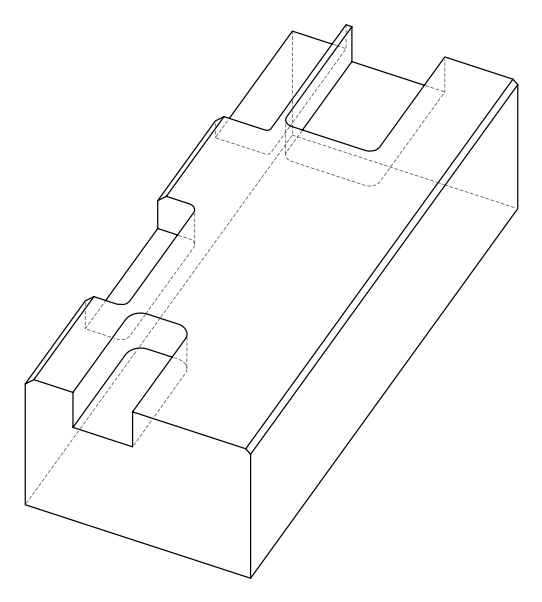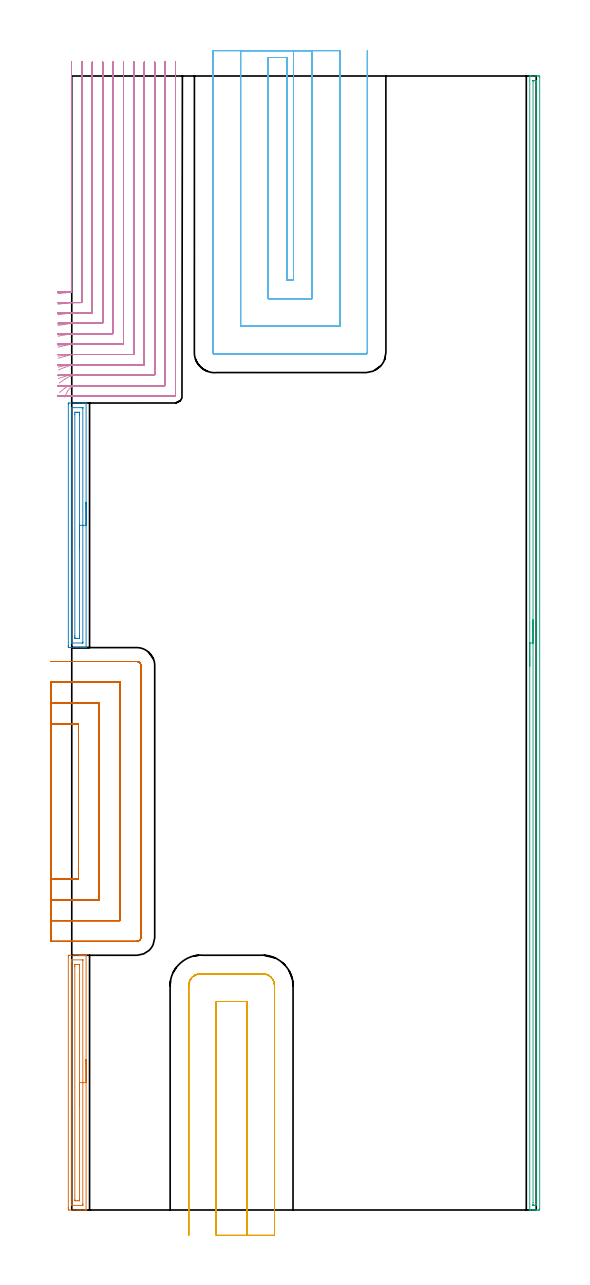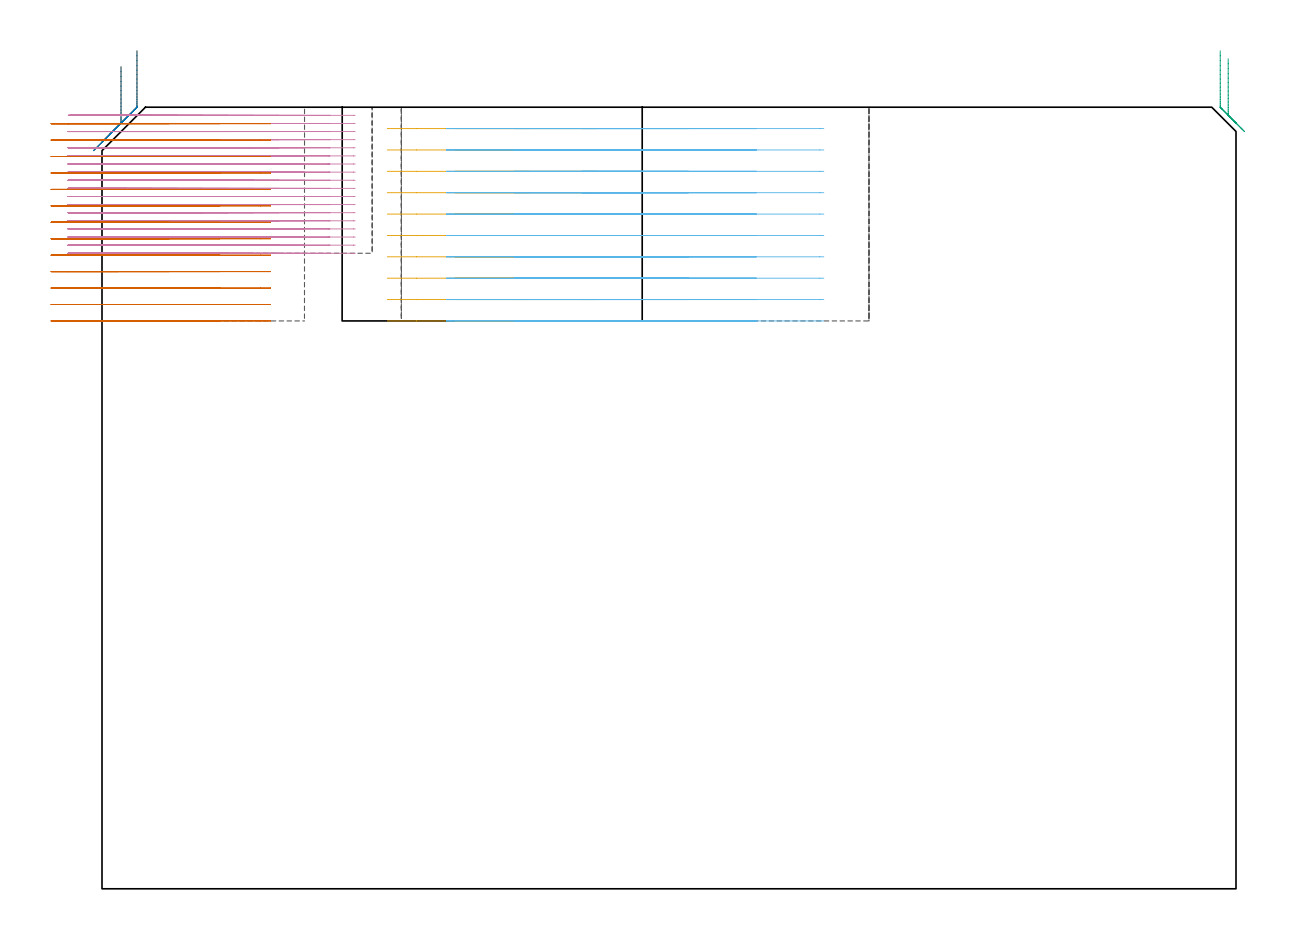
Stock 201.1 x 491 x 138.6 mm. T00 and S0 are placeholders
(PLAN: 7 operations, 3 tool changes, 145 min)
(1 AREA_MILL | FG_CHAMFER_SURFACE | UGT0205_001 | 2.86 min | 3407 mm3)
(2 AREA_MILL_1 | FG_CHAMFER_SURFACE_1 | UGT0205_001 | 2.75 min | 3420 mm3)
(3 AREA_MILL_2 | FG_CHAMFER_SURFACE_2 | UGT0205_001 | 8.02 min | 4539 mm3)
(4 MILL_CORNER_NOTCH_RECTANGULAR | CORNER_NOTCH_RECTANGULAR | NXT0201_008 | Follow Part, ap 1.5, ae 75% | 65.33 min | 175494 mm3)
(5 MILL_SLOT | SLOT_PARTIAL_RECTANGULAR | NXT0201_012 | Follow Part, ap 4, ae 75% | 10.78 min | 219589 mm3)
(6 MILL_SLOT_1 | SLOT_PARTIAL_RECTANGULAR_1 | NXT0201_012 | Follow Part, ap 4, ae 75% | 24.79 min | 402237 mm3)
(7 MILL_SLOT_2 | SLOT_PARTIAL_RECTANGULAR_2 | NXT0201_011 | Follow Part, ap 3, ae 75% | 30.48 min | 180047 mm3)
(TOOL UGT0205_001 | Chamfer Mill 20 x 3 x 45 deg. | D20 FL50 Z2)
(TOOL NXT0201_008 | ENDMILL 6mm [2P460-0600-NA 1630] | D6 FL26 Z6)
(TOOL NXT0201_012 | ENDMILL 16mm [2P460-1600-NA 1630] | D16 FL38 Z6)
(TOOL NXT0201_011 | ENDMILL 12mm [2P460-1200-NA 1630] | D12 FL38 Z6)
(OP 1 AREA_MILL)
G17 G21 G94 G90
T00 M6
G54
G17 G0 G90 X6.2 Y65.15 S1061 M3
G43 Z148.6 H0
G94 G1 Y65.112 Z147.728 F250.
Y64.998 Z146.864
Y64.809 Z146.012
Y64.547 Z145.18
Y64.213 Z144.374
Y63.81 Z143.6
Y63.342 Z142.864
Y62.81 Z142.172
Y62.221 Z141.529
Y61.578 Z140.94
Y60.886 Z140.408
Y60.15 Z139.94
Y59.376 Z139.537
Y58.57 Z139.203
Y57.738 Z138.941
Y56.887 Z138.752
Y56.022 Z138.638
Y55.15 Z138.6
Y0.178
X6.197 Y0.01 Z138.588
X6.061 Y0.002 Z138.453
X5.919 Y0. Z138.319
X5.67 Z138.07
X4.973 Z137.368
X3.75 Z136.147
X3.224 Z135.619
X2.613 Z135.008
X-1.148 Y0.001 Z131.25
X-1.493 Y0.01 Z130.904
X-1.498 Y0.267 Z130.901
X-1.5 Y0.625 Z130.9
Y0.985
Y109.675
X-1.498 Y110.033 Z130.901
X-1.493 Y110.29 Z130.904
X-1.148 Y110.3 Z131.25
X3.224 Z135.619
X3.75 Z136.147
X4.099 Z136.495
X4.625 Z137.021
X4.973 Z137.368
X5.67 Z138.07
X5.919 Z138.319
X6.061 Y110.298 Z138.453
X6.197 Y110.29 Z138.589
X6.2 Y110.122 Z138.6
Y55.15
X4.786 Z137.186
Y2.605
X4.785 Y2.413 Z137.185
X4.781 Y2.062 Z137.181
X4.779 Y2.021 Z137.179
X4.774 Y2.01 Z137.174
X4.744 Y2.007 Z137.144
X4.637 Y2.003 Z137.037
X4.502 Y2. Z136.902
X0.13 Z132.53
X-0.033 Y2.003 Z132.367
X-0.066 Y2.006 Z132.334
X-0.077 Y2.01 Z132.323
X-0.079 Y2.019 Z132.321
X-0.082 Y2.058 Z132.318
X-0.085 Y2.221 Z132.315
X-0.086 Y107.695 Z132.314
X-0.085 Y107.887 Z132.315
X-0.081 Y108.238 Z132.319
X-0.079 Y108.279 Z132.321
X-0.075 Y108.29 Z132.326
X-0.044 Y108.293 Z132.356
X0.063 Y108.297 Z132.463
X0.198 Y108.3 Z132.598
X4.57 Z136.97
X4.733 Y108.297 Z137.133
X4.766 Y108.294 Z137.166
X4.777 Y108.29 Z137.177
X4.779 Y108.281 Z137.179
X4.782 Y108.242 Z137.182
X4.785 Y108.079 Z137.185
X4.786 Y55.15 Z137.186
X3.372 Z135.772
X3.371 Y4.944 Z135.771
X3.37 Y4.2 Z135.77
X3.368 Y4.054 Z135.768
X3.365 Y4.01 Z135.765
X3.322 Y4.006 Z135.722
X3.224 Y4.003 Z135.624
X2.546 Y4. Z134.946
X1.672 Z134.072
X1.476 Y4.001 Z133.876
X1.41 Y4.004 Z133.81
X1.359 Y4.01 Z133.759
X1.335 Y4.016 Z133.735
X1.333 Y4.051 Z133.733
X1.33 Y4.2 Z133.73
X1.329 Y4.351 Z133.729
Y105.356
X1.33 Y106.1 Z133.73
X1.333 Y106.246 Z133.733
X1.335 Y106.29 Z133.735
X1.378 Y106.294 Z133.778
X1.476 Y106.297 Z133.876
X2.154 Y106.3 Z134.554
X3.028 Z135.428
X3.224 Y106.299 Z135.624
X3.29 Y106.296 Z135.69
X3.341 Y106.29 Z135.741
X3.365 Y106.284 Z135.765
X3.367 Y106.249 Z135.767
X3.37 Y106.1 Z135.77
X3.371 Y105.949 Z135.771
X3.372 Y55.15 Z135.772
Y54.278 Z135.81
Y53.414 Z135.923
Y52.562 Z136.112
Y51.73 Z136.375
Y50.924 Z136.708
Y50.15 Z137.111
Y49.414 Z137.58
Y48.722 Z138.111
Y48.079 Z138.701
Y47.49 Z139.344
Y46.959 Z140.036
Y46.49 Z140.772
Y46.087 Z141.545
Y45.753 Z142.351
Y45.491 Z143.183
Y45.302 Z144.035
Y45.188 Z144.9
Y45.15 Z145.772
G0 Z148.6
M5
M2
(OP 2 AREA_MILL_1)
G17 G21 G94 G90
T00 M6
G54
G17 G0 G90 X6.2 Y306.45 S1061 M3
G43 Z148.6 H0
G94 G1 Y306.412 Z147.728 F250.
Y306.298 Z146.864
Y306.109 Z146.012
Y305.847 Z145.18
Y305.513 Z144.374
Y305.11 Z143.6
Y304.642 Z142.864
Y304.11 Z142.172
Y303.521 Z141.529
Y302.878 Z140.94
Y302.186 Z140.408
Y301.45 Z139.94
Y300.676 Z139.537
Y299.87 Z139.203
Y299.038 Z138.941
Y298.187 Z138.752
Y297.322 Z138.638
Y296.45 Z138.6
Y243.685
X6.197 Y243.51 Z138.589
X6.056 Y243.502 Z138.448
X5.909 Y243.5 Z138.309
X5.695 Z138.095
X4.973 Z137.368
X3.738 Z136.135
X2.35 Z134.745
X-1.148 Y243.501 Z131.25
X-1.493 Y243.51 Z130.904
X-1.498 Y243.773 Z130.901
X-1.5 Y244.132 Z130.9
Y244.492
Y348.768
X-1.498 Y349.127 Z130.901
X-1.493 Y349.39 Z130.904
X-1.148 Y349.4 Z131.25
X3.224 Z135.619
X4.612 Z137.008
X4.973 Z137.368
X5.695 Z138.095
X5.909 Z138.309
X6.056 Y349.398 Z138.448
X6.197 Y349.39 Z138.589
X6.2 Y349.215 Z138.6
Y296.45
X4.786 Z137.186
X4.785 Y245.92 Z137.185
X4.783 Y245.569 Z137.183
X4.781 Y245.526 Z137.181
X4.78 Y245.513 Z137.18
X4.756 Y245.51 Z137.156
X4.647 Y245.504 Z137.047
X4.509 Y245.501 Z136.909
X0.138 Y245.5 Z132.538
X-0.032 Y245.503 Z132.368
X-0.067 Y245.507 Z132.333
X-0.078 Y245.51 Z132.322
X-0.081 Y245.522 Z132.319
X-0.083 Y245.562 Z132.317
X-0.085 Y245.728 Z132.315
Y346.98
X-0.083 Y347.331 Z132.317
X-0.081 Y347.374 Z132.319
X-0.08 Y347.387 Z132.32
X-0.056 Y347.39 Z132.344
X0.053 Y347.396 Z132.453
X0.191 Y347.4 Z132.591
X4.563 Z136.963
X4.732 Y347.397 Z137.132
X4.767 Y347.393 Z137.167
X4.778 Y347.39 Z137.178
X4.781 Y347.379 Z137.181
X4.783 Y347.338 Z137.183
X4.785 Y347.172 Z137.185
X4.786 Y296.45 Z137.186
X3.372 Z135.772
X3.371 Y248.453 Z135.771
X3.37 Y247.709 Z135.77
X3.368 Y247.562 Z135.768
X3.365 Y247.517 Z135.765
X3.326 Y247.51 Z135.726
X3.224 Y247.506 Z135.624
X2.554 Y247.5 Z134.954
X2.35 Z134.75
X1.68 Z134.08
X1.476 Y247.502 Z133.876
X1.408 Y247.505 Z133.808
X1.355 Y247.51 Z133.755
X1.335 Y247.522 Z133.735
X1.333 Y247.559 Z133.733
X1.33 Y247.709 Z133.73
X1.329 Y247.859 Z133.729
X1.328 Y248.603 Z133.728
X1.329 Y344.447 Z133.729
X1.33 Y345.191 Z133.73
X1.332 Y345.338 Z133.732
X1.335 Y345.383 Z133.735
X1.374 Y345.39 Z133.774
X1.476 Y345.394 Z133.876
X2.146 Y345.4 Z134.546
X2.35 Z134.75
X3.02 Z135.42
X3.224 Y345.398 Z135.624
X3.292 Y345.395 Z135.692
X3.345 Y345.39 Z135.745
X3.365 Y345.378 Z135.765
X3.367 Y345.341 Z135.767
X3.37 Y345.191 Z135.77
X3.371 Y345.041 Z135.771
X3.372 Y344.297 Z135.772
Y296.45
Y295.578 Z135.81
Y294.714 Z135.923
Y293.862 Z136.112
Y293.03 Z136.375
Y292.224 Z136.708
Y291.45 Z137.111
Y290.714 Z137.58
Y290.022 Z138.111
Y289.379 Z138.7
Y288.79 Z139.344
Y288.259 Z140.036
Y287.79 Z140.772
Y287.387 Z141.545
Y287.053 Z142.351
Y286.791 Z143.183
Y286.602 Z144.035
Y286.488 Z144.9
Y286.45 Z145.772
G0 Z148.6
M5
M2
(OP 3 AREA_MILL_2)
G17 G21 G94 G90
T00 M6
G54
G17 G0 G90 X198.3 Y235.5 S1061 M3
G43 Z148.6 H0
G94 G1 Y235.538 Z147.728 F250.
Y235.652 Z146.863
Y235.841 Z146.012
Y236.103 Z145.18
Y236.437 Z144.374
Y236.84 Z143.6
Y237.308 Z142.864
Y237.84 Z142.172
Y238.429 Z141.529
Y239.072 Z140.94
Y239.764 Z140.408
Y240.5 Z139.94
Y241.274 Z139.537
Y242.08 Z139.203
Y242.912 Z138.941
Y243.764 Z138.752
Y244.628 Z138.638
Y245.5 Z138.6
Y490.824
X198.302 Y490.99 Z138.589
X198.454 Y490.998 Z138.439
X198.612 Y491. Z138.288
X198.881 Z138.019
X199.573 Z137.322
X200.796 Z136.101
X201.327 Z135.567
X201.939 Z134.956
X202.205 Y490.997 Z134.69
X202.592 Y490.99 Z134.304
X202.596 Y490.776 Z134.301
X202.6 Y490.377 Z134.3
X202.599 Y0.623 Z134.301
X202.596 Y0.224
X202.592 Y0.01 Z134.304
X202.205 Y0. Z134.69
X201.939 Z134.956
X201.327 Z135.567
X200.796 Z136.101
X200.45 Z136.446
X199.918 Z136.978
X199.573 Z137.322
X198.612 Z138.288
X198.454 Y0.002 Z138.439
X198.302 Y0.01 Z138.588
X198.3 Y0.176 Z138.6
Y245.5
X199.714 Z137.186
Y488.59
X199.716 Y488.964 Z137.184
X199.718 Y488.986 Z137.182
X199.72 Y488.99 Z137.18
X199.734 Y488.993 Z137.166
X199.805 Y488.998 Z137.095
X199.913 Y488.999 Z136.987
X200.047 Y489. Z136.853
X200.45 Z136.45
X200.925 Z135.975
X201.114 Y488.997 Z135.786
X201.147 Y488.995 Z135.753
X201.177 Y488.991 Z135.723
X201.179 Y488.947 Z135.721
X201.184 Y488.735 Z135.716
X201.185 Y488.59 Z135.715
X201.186 Y487.84 Z135.714
Y2.41
X201.184 Y2.036 Z135.716
X201.182 Y2.014 Z135.718
X201.18 Y2.01 Z135.72
X201.166 Y2.007 Z135.734
X201.095 Y2.002 Z135.805
X200.987 Y2.001 Z135.913
X200.853 Y2. Z136.047
X200.45 Z136.45
X199.975 Z136.925
X199.786 Y2.003 Z137.114
X199.753 Y2.005 Z137.147
X199.723 Y2.009 Z137.177
X199.721 Y2.053 Z137.179
X199.716 Y2.265 Z137.184
X199.715 Y2.41 Z137.185
X199.714 Y3.16 Z137.186
Y245.5
Y246.372 Z137.224
Y247.236 Z137.338
Y248.088 Z137.527
Y248.92 Z137.789
Y249.726 Z138.123
Y250.5 Z138.526
Y251.236 Z138.994
Y251.928 Z139.525
Y252.571 Z140.115
Y253.16 Z140.758
Y253.692 Z141.45
Y254.16 Z142.186
Y254.563 Z142.96
Y254.897 Z143.766
Y255.159 Z144.598
Y255.348 Z145.449
Y255.462 Z146.314
Y255.5 Z147.186
G0 Z148.6
M5
M2
(OP 4 MILL_CORNER_NOTCH_RECTANGULAR)
G17 G21 G94 G90
T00 M6
G54
G17 G0 G90 X-5.98 Y396.755 S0 M3
G43 Z148.6 H1
Z137.161
G94 G1 X-3. Y397.101 F250.
G2 X-0.379 Y397.327 R45. F500.
G3 X-0.1 Y397.622 R0.3
G1 Y493.998
Y496.998 F250.
G0 Z148.6
X-5.975 Y392.183
Z137.161
G1 X-3. Y392.567
G2 X2.181 Y392.9 R40.5 F500.
G1 X4.104
G3 X4.4 Y393.196 R0.3
G1 Y494.
Y497. F250.
G0 Z148.6
X-5.969 Y387.593
Z137.161
G1 X-3. Y388.025
G2 X2.181 Y388.4 R36. F500.
G1 X8.604
G3 X8.9 Y388.696 R0.3
G1 Y494.
Y497. F250.
G0 Z148.6
X-5.959 Y382.978
Z137.161
G1 X-3. Y383.471
G2 X2.181 Y383.9 R31.5 F500.
G1 X13.104
G3 X13.4 Y384.196 R0.3
G1 Y494.
Y497. F250.
G0 Z148.6
X-5.944 Y378.323
Z137.161
G1 X-3. Y378.898
G2 X2.181 Y379.4 R27. F500.
G1 X17.604
G3 X17.9 Y379.696 R0.3
G1 Y494.
Y497. F250.
G0 Z148.6
X-5.919 Y373.605
Z137.161
G1 X-3. Y374.295
G2 X2.181 Y374.9 R22.5 F500.
G1 X22.103
G3 X22.4 Y375.197 R0.3
G1 Y494.
Y497. F250.
G0 Z148.6
X-5.873 Y368.775
Z137.161
G1 X-3. Y369.638
G2 X2.181 Y370.4 R18. F500.
G1 X26.603
G3 X26.9 Y370.697 R0.3
G1 Y494.
Y497. F250.
G0 Z148.6
X-5.77 Y363.715
Z137.161
G1 X-3. Y364.866
G2 X2.181 Y365.9 R13.5 F500.
G1 X31.103
G3 X31.4 Y366.197 R0.3
G1 Y494.
Y497. F250.
G0 Z148.6
X-5.453 Y358.032
Z137.161
G1 X-3. Y359.759
G2 X2.181 Y361.4 R9. F500.
G1 X35.603
G3 X35.9 Y361.697 R0.3
G1 Y494.
Y497. F250.
G0 Z148.6
X-3.209 Y351.954
Z137.161
G1 X-1.756 Y354.579
G2 X2.181 Y356.9 R4.5 F500.
G1 X40.103
G3 X40.4 Y357.197 R0.3
G1 Y494.
Y497. F250.
G0 Z148.6
X-0.819 Y352.4
Z137.161
G1 X2.181
X44.6 F500.
G3 X44.9 Y352.7 R0.3
G1 Y494.
Y497. F250.
G0 Z148.6
X-5.994 Y397.119
Z135.722
G1 X-3. Y397.309
G2 X-0.394 Y397.399 R45. F500.
G3 X-0.1 Y397.695 R0.3
G1 Y493.998
Y496.998 F250.
G0 Z148.6
X-5.993 Y392.588
Z135.722
G1 X-3. Y392.799
G2 X-0.144 Y392.9 R40.5 F500.
G1 X4.104
G3 X4.4 Y393.196 R0.3
G1 Y494.
Y497. F250.
G0 Z148.6
X-5.991 Y388.049
Z135.722
G1 X-3. Y388.287
G2 X-0.144 Y388.4 R36. F500.
G1 X8.604
G3 X8.9 Y388.696 R0.3
G1 Y494.
Y497. F250.
G0 Z148.6
X-5.988 Y383.498
Z135.722
G1 X-3. Y383.77
G2 X-0.144 Y383.9 R31.5 F500.
G1 X13.104
G3 X13.4 Y384.196 R0.3
G1 Y494.
Y497. F250.
G0 Z148.6
X-5.983 Y378.931
Z135.722
G1 X-3. Y379.249
G2 X-0.144 Y379.4 R27. F500.
G1 X17.604
G3 X17.9 Y379.696 R0.3
G1 Y494.
Y497. F250.
G0 Z148.6
X-5.976 Y374.337
Z135.722
G1 X-3. Y374.718
G2 X-0.144 Y374.9 R22.5 F500.
G1 X22.103
G3 X22.4 Y375.197 R0.3
G1 Y494.
Y497. F250.
G0 Z148.6
X-5.962 Y369.696
Z135.722
G1 X-3. Y370.172
G2 X-0.144 Y370.4 R18. F500.
G1 X26.603
G3 X26.9 Y370.697 R0.3
G1 Y494.
Y497. F250.
G0 Z148.6
X-5.932 Y364.96
Z135.722
G1 X-3. Y365.594
G2 X-0.144 Y365.9 R13.5 F500.
G1 X31.103
G3 X31.4 Y366.197 R0.3
G1 Y494.
Y497. F250.
G0 Z148.6
X-5.845 Y359.983
Z135.722
G1 X-3. Y360.935
G2 X-0.144 Y361.4 R9. F500.
G1 X35.603
G3 X35.9 Y361.697 R0.3
G1 Y494.
Y497. F250.
G0 Z148.6
X-5.318 Y353.973
Z135.722
G1 X-3. Y355.877
G2 X-0.144 Y356.9 R4.5 F500.
G1 X40.103
G3 X40.4 Y357.197 R0.3
G1 Y494.
Y497. F250.
G0 Z148.6
X-3.144 Y352.4
Z135.722
G1 X-0.144
X44.6 F500.
G3 X44.9 Y352.7 R0.3
G1 Y494.
Y497. F250.
G0 Z148.6
X-6. Y397.364
Z134.283
G1 X-3. Y397.397
G2 X-2.503 Y397.4 R45. F500.
G1 X-0.396
G3 X-0.1 Y397.696 R0.3
G1 Y493.998
Y496.998 F250.
G0 Z148.6
X-6. Y392.86
Z134.283
G1 X-3. Y392.897
G2 X-2.503 Y392.9 R40.5 F500.
G1 X4.104
G3 X4.4 Y393.196 R0.3
G1 Y494.
Y497. F250.
G0 Z148.6
X-6. Y388.355
Z134.283
G1 X-3. Y388.397
G2 X-2.503 Y388.4 R36. F500.
G1 X8.604
G3 X8.9 Y388.696 R0.3
G1 Y494.
Y497. F250.
G0 Z148.6
X-6. Y383.849
Z134.283
G1 X-3. Y383.896
G2 X-2.503 Y383.9 R31.5 F500.
G1 X13.104
G3 X13.4 Y384.196 R0.3
G1 Y494.
Y497. F250.
G0 Z148.6
X-5.999 Y379.34
Z134.283
G1 X-3. Y379.395
G2 X-2.503 Y379.4 R27. F500.
G1 X17.604
G3 X17.9 Y379.696 R0.3
G1 Y494.
Y497. F250.
G0 Z148.6
X-5.999 Y374.828
Z134.283
G1 X-3. Y374.895
G2 X-2.503 Y374.9 R22.5 F500.
G1 X22.103
G3 X22.4 Y375.197 R0.3
G1 Y494.
Y497. F250.
G0 Z148.6
X-5.999 Y370.31
Z134.283
G1 X-3. Y370.393
G2 X-2.503 Y370.4 R18. F500.
G1 X26.603
G3 X26.9 Y370.697 R0.3
G1 Y494.
Y497. F250.
G0 Z148.6
X-5.998 Y365.78
Z134.283
G1 X-3. Y365.891
G2 X-2.503 Y365.9 R13.5 F500.
G1 X31.103
G3 X31.4 Y366.197 R0.3
G1 Y494.
Y497. F250.
G0 Z148.6
X-5.995 Y361.221
Z134.283
G1 X-3. Y361.386
G2 X-2.503 Y361.4 R9. F500.
G1 X35.603
G3 X35.9 Y361.697 R0.3
G1 Y494.
Y497. F250.
G0 Z148.6
X-5.982 Y356.541
Z134.283
G1 X-3. Y356.872
G2 X-2.503 Y356.9 R4.5 F500.
G1 X40.103
G3 X40.4 Y357.197 R0.3
G1 Y494.
Y497. F250.
G0 Z148.6
X-5.503 Y352.4
Z134.283
G1 X-2.503
X44.6 F500.
G3 X44.9 Y352.7 R0.3
G1 Y494.
Y497. F250.
G0 Z148.6
X-6. Y397.4
Z132.844
G1 X-3.
X-0.396 F500.
G3 X-0.1 Y397.696 R0.3
G1 Y493.998
Y496.998 F250.
G0 Z148.6
X-6. Y392.9
Z132.844
G1 X-3.
X-0.396 F500.
X4.104
G3 X4.4 Y393.196 R0.3
G1 Y494.
Y497. F250.
G0 Z148.6
X-6. Y388.399
Z132.844
G1 X-3. Y388.4
X4.104 F500.
X8.604
G3 X8.9 Y388.696 R0.3
G1 Y494.
Y497. F250.
G0 Z148.6
X-6. Y383.899
Z132.844
G1 X-3. Y383.9
X8.604 F500.
X13.104
G3 X13.4 Y384.196 R0.3
G1 Y494.
Y497. F250.
G0 Z148.6
X-6. Y379.399
Z132.844
G1 X-3. Y379.4
X13.104 F500.
X17.604
G3 X17.9 Y379.696 R0.3
G1 Y494.
Y497. F250.
G0 Z148.6
X-6. Y374.899
Z132.844
G1 X-3. Y374.9
X17.604 F500.
X22.103
G3 X22.4 Y375.197 R0.3
G1 Y494.
Y497. F250.
G0 Z148.6
X-6. Y370.399
Z132.844
G1 X-3. Y370.4
X22.103 F500.
X26.603
G3 X26.9 Y370.697 R0.3
G1 Y494.
Y497. F250.
G0 Z148.6
X-6. Y365.899
Z132.844
G1 X-3. Y365.9
X26.603 F500.
X31.103
G3 X31.4 Y366.197 R0.3
G1 Y494.
Y497. F250.
G0 Z148.6
X-6. Y361.398
Z132.844
G1 X-3. Y361.4
X31.103 F500.
X35.603
G3 X35.9 Y361.697 R0.3
G1 Y494.
Y497. F250.
G0 Z148.6
X-6. Y356.896
Z132.844
G1 X-3. Y356.9
X35.603 F500.
X40.103
G3 X40.4 Y357.197 R0.3
G1 Y494.
Y497. F250.
G0 Z148.6
X-5.993 Y352.4
Z132.844
G1 X-2.993
X44.6 F500.
G3 X44.9 Y352.7 R0.3
G1 Y494.
Y497. F250.
G0 Z148.6
X-6. Y397.4
Z131.405
G1 X-3.
X-0.396 F500.
G3 X-0.1 Y397.696 R0.3
G1 Y493.998
Y496.998 F250.
G0 Z148.6
X-6. Y392.9
Z131.405
G1 X-3.
X4.104 F500.
G3 X4.4 Y393.196 R0.3
G1 Y494.
Y497. F250.
G0 Z148.6
X-6. Y388.4
Z131.405
G1 X-3.
X8.604 F500.
G3 X8.9 Y388.696 R0.3
G1 Y494.
Y497. F250.
G0 Z148.6
X-6. Y383.9
Z131.405
G1 X-3.
X13.104 F500.
G3 X13.4 Y384.196 R0.3
G1 Y494.
Y497. F250.
G0 Z148.6
X-6. Y379.4
Z131.405
G1 X-3.
X17.604 F500.
G3 X17.9 Y379.696 R0.3
G1 Y494.
Y497. F250.
G0 Z148.6
X-6. Y374.9
Z131.405
G1 X-3.
X22.103 F500.
G3 X22.4 Y375.197 R0.3
G1 Y494.
Y497. F250.
G0 Z148.6
X-6. Y370.4
Z131.405
G1 X-3.
X26.603 F500.
G3 X26.9 Y370.697 R0.3
G1 Y494.
Y497. F250.
G0 Z148.6
X-6. Y365.9
Z131.405
G1 X-3.
X31.103 F500.
G3 X31.4 Y366.197 R0.3
G1 Y494.
Y497. F250.
G0 Z148.6
X-6. Y361.4
Z131.405
G1 X-3.
X35.603 F500.
G3 X35.9 Y361.697 R0.3
G1 Y494.
Y497. F250.
G0 Z148.6
X-6. Y356.9
Z131.405
G1 X-3.
X40.103 F500.
G3 X40.4 Y357.197 R0.3
G1 Y494.
Y497. F250.
G0 Z148.6
X-6. Y352.4
Z131.405
G1 X-3.
X44.6 F500.
G3 X44.9 Y352.7 R0.3
G1 Y494.
Y497. F250.
G0 Z148.6
X-6. Y397.4
Z129.967
G1 X-3.
X-0.396 F500.
G3 X-0.1 Y397.696 R0.3
G1 Y493.998
Y496.998 F250.
G0 Z148.6
X-6. Y392.9
Z129.967
G1 X-3.
X4.104 F500.
G3 X4.4 Y393.196 R0.3
G1 Y494.
Y497. F250.
G0 Z148.6
X-6. Y388.4
Z129.967
G1 X-3.
X8.604 F500.
G3 X8.9 Y388.696 R0.3
G1 Y494.
Y497. F250.
G0 Z148.6
X-6. Y383.9
Z129.967
G1 X-3.
X13.104 F500.
G3 X13.4 Y384.196 R0.3
G1 Y494.
Y497. F250.
G0 Z148.6
X-6. Y379.4
Z129.967
G1 X-3.
X17.604 F500.
G3 X17.9 Y379.696 R0.3
G1 Y494.
Y497. F250.
G0 Z148.6
X-6. Y374.9
Z129.967
G1 X-3.
X22.103 F500.
G3 X22.4 Y375.197 R0.3
G1 Y494.
Y497. F250.
G0 Z148.6
X-6. Y370.4
Z129.967
G1 X-3.
X26.603 F500.
G3 X26.9 Y370.697 R0.3
G1 Y494.
Y497. F250.
G0 Z148.6
X-6. Y365.9
Z129.967
G1 X-3.
X31.103 F500.
G3 X31.4 Y366.197 R0.3
G1 Y494.
Y497. F250.
G0 Z148.6
X-6. Y361.4
Z129.967
G1 X-3.
X35.603 F500.
G3 X35.9 Y361.697 R0.3
G1 Y494.
Y497. F250.
G0 Z148.6
X-6. Y356.9
Z129.967
G1 X-3.
X40.103 F500.
G3 X40.4 Y357.197 R0.3
G1 Y494.
Y497. F250.
G0 Z148.6
X-6. Y352.4
Z129.967
G1 X-3.
X44.6 F500.
G3 X44.9 Y352.7 R0.3
G1 Y494.
Y497. F250.
G0 Z148.6
X-6. Y397.4
Z128.528
G1 X-3.
X-0.396 F500.
G3 X-0.1 Y397.696 R0.3
G1 Y493.998
Y496.998 F250.
G0 Z148.6
X-6. Y392.9
Z128.528
G1 X-3.
X4.104 F500.
G3 X4.4 Y393.196 R0.3
G1 Y494.
Y497. F250.
G0 Z148.6
X-6. Y388.4
Z128.528
G1 X-3.
X8.604 F500.
G3 X8.9 Y388.696 R0.3
G1 Y494.
Y497. F250.
G0 Z148.6
X-6. Y383.9
Z128.528
G1 X-3.
X13.104 F500.
G3 X13.4 Y384.196 R0.3
G1 Y494.
Y497. F250.
G0 Z148.6
X-6. Y379.4
Z128.528
G1 X-3.
X17.604 F500.
G3 X17.9 Y379.696 R0.3
G1 Y494.
Y497. F250.
G0 Z148.6
X-6. Y374.9
Z128.528
G1 X-3.
X22.103 F500.
G3 X22.4 Y375.197 R0.3
G1 Y494.
Y497. F250.
G0 Z148.6
X-6. Y370.4
Z128.528
G1 X-3.
X26.603 F500.
G3 X26.9 Y370.697 R0.3
G1 Y494.
Y497. F250.
G0 Z148.6
X-6. Y365.9
Z128.528
G1 X-3.
X31.103 F500.
G3 X31.4 Y366.197 R0.3
G1 Y494.
Y497. F250.
G0 Z148.6
X-6. Y361.4
Z128.528
G1 X-3.
X35.603 F500.
G3 X35.9 Y361.697 R0.3
G1 Y494.
Y497. F250.
G0 Z148.6
X-6. Y356.9
Z128.528
G1 X-3.
X40.103 F500.
G3 X40.4 Y357.197 R0.3
G1 Y494.
Y497. F250.
G0 Z148.6
X-6. Y352.4
Z128.528
G1 X-3.
X44.6 F500.
G3 X44.9 Y352.7 R0.3
G1 Y494.
Y497. F250.
G0 Z148.6
X-6. Y397.4
Z127.089
G1 X-3.
X-0.396 F500.
G3 X-0.1 Y397.696 R0.3
G1 Y493.998
Y496.998 F250.
G0 Z148.6
X-6. Y392.9
Z127.089
G1 X-3.
X4.104 F500.
G3 X4.4 Y393.196 R0.3
G1 Y494.
Y497. F250.
G0 Z148.6
X-6. Y388.4
Z127.089
G1 X-3.
X8.604 F500.
G3 X8.9 Y388.696 R0.3
G1 Y494.
Y497. F250.
G0 Z148.6
X-6. Y383.9
Z127.089
G1 X-3.
X13.104 F500.
G3 X13.4 Y384.196 R0.3
G1 Y494.
Y497. F250.
G0 Z148.6
X-6. Y379.4
Z127.089
G1 X-3.
X17.604 F500.
G3 X17.9 Y379.696 R0.3
G1 Y494.
Y497. F250.
G0 Z148.6
X-6. Y374.9
Z127.089
G1 X-3.
X22.103 F500.
G3 X22.4 Y375.197 R0.3
G1 Y494.
Y497. F250.
G0 Z148.6
X-6. Y370.4
Z127.089
G1 X-3.
X26.603 F500.
G3 X26.9 Y370.697 R0.3
G1 Y494.
Y497. F250.
G0 Z148.6
X-6. Y365.9
Z127.089
G1 X-3.
X31.103 F500.
G3 X31.4 Y366.197 R0.3
G1 Y494.
Y497. F250.
G0 Z148.6
X-6. Y361.4
Z127.089
G1 X-3.
X35.603 F500.
G3 X35.9 Y361.697 R0.3
G1 Y494.
Y497. F250.
G0 Z148.6
X-6. Y356.9
Z127.089
G1 X-3.
X40.103 F500.
G3 X40.4 Y357.197 R0.3
G1 Y494.
Y497. F250.
G0 Z148.6
X-6. Y352.4
Z127.089
G1 X-3.
X44.6 F500.
G3 X44.9 Y352.7 R0.3
G1 Y494.
Y497. F250.
G0 Z148.6
X-6. Y397.4
Z125.65
G1 X-3.
X-0.396 F500.
G3 X-0.1 Y397.696 R0.3
G1 Y493.998
Y496.998 F250.
G0 Z148.6
X-6. Y392.9
Z125.65
G1 X-3.
X4.104 F500.
G3 X4.4 Y393.196 R0.3
G1 Y494.
Y497. F250.
G0 Z148.6
X-6. Y388.4
Z125.65
G1 X-3.
X8.604 F500.
G3 X8.9 Y388.696 R0.3
G1 Y494.
Y497. F250.
G0 Z148.6
X-6. Y383.9
Z125.65
G1 X-3.
X13.104 F500.
G3 X13.4 Y384.196 R0.3
G1 Y494.
Y497. F250.
G0 Z148.6
X-6. Y379.4
Z125.65
G1 X-3.
X17.604 F500.
G3 X17.9 Y379.696 R0.3
G1 Y494.
Y497. F250.
G0 Z148.6
X-6. Y374.9
Z125.65
G1 X-3.
X22.103 F500.
G3 X22.4 Y375.197 R0.3
G1 Y494.
Y497. F250.
G0 Z148.6
X-6. Y370.4
Z125.65
G1 X-3.
X26.603 F500.
G3 X26.9 Y370.697 R0.3
G1 Y494.
Y497. F250.
G0 Z148.6
X-6. Y365.9
Z125.65
G1 X-3.
X31.103 F500.
G3 X31.4 Y366.197 R0.3
G1 Y494.
Y497. F250.
G0 Z148.6
X-6. Y361.4
Z125.65
G1 X-3.
X35.603 F500.
G3 X35.9 Y361.697 R0.3
G1 Y494.
Y497. F250.
G0 Z148.6
X-6. Y356.9
Z125.65
G1 X-3.
X40.103 F500.
G3 X40.4 Y357.197 R0.3
G1 Y494.
Y497. F250.
G0 Z148.6
X-6. Y352.4
Z125.65
G1 X-3.
X44.6 F500.
G3 X44.9 Y352.7 R0.3
G1 Y494.
Y497. F250.
G0 Z148.6
X-6. Y397.4
Z124.211
G1 X-3.
X-0.396 F500.
G3 X-0.1 Y397.696 R0.3
G1 Y493.998
Y496.998 F250.
G0 Z148.6
X-6. Y392.9
Z124.211
G1 X-3.
X4.104 F500.
G3 X4.4 Y393.196 R0.3
G1 Y494.
Y497. F250.
G0 Z148.6
X-6. Y388.4
Z124.211
G1 X-3.
X8.604 F500.
G3 X8.9 Y388.696 R0.3
G1 Y494.
Y497. F250.
G0 Z148.6
X-6. Y383.9
Z124.211
G1 X-3.
X13.104 F500.
G3 X13.4 Y384.196 R0.3
G1 Y494.
Y497. F250.
G0 Z148.6
X-6. Y379.4
Z124.211
G1 X-3.
X17.604 F500.
G3 X17.9 Y379.696 R0.3
G1 Y494.
Y497. F250.
G0 Z148.6
X-6. Y374.9
Z124.211
G1 X-3.
X22.103 F500.
G3 X22.4 Y375.197 R0.3
G1 Y494.
Y497. F250.
G0 Z148.6
X-6. Y370.4
Z124.211
G1 X-3.
X26.603 F500.
G3 X26.9 Y370.697 R0.3
G1 Y494.
Y497. F250.
G0 Z148.6
X-6. Y365.9
Z124.211
G1 X-3.
X31.103 F500.
G3 X31.4 Y366.197 R0.3
G1 Y494.
Y497. F250.
G0 Z148.6
X-6. Y361.4
Z124.211
G1 X-3.
X35.603 F500.
G3 X35.9 Y361.697 R0.3
G1 Y494.
Y497. F250.
G0 Z148.6
X-6. Y356.9
Z124.211
G1 X-3.
X40.103 F500.
G3 X40.4 Y357.197 R0.3
G1 Y494.
Y497. F250.
G0 Z148.6
X-6. Y352.4
Z124.211
G1 X-3.
X44.6 F500.
G3 X44.9 Y352.7 R0.3
G1 Y494.
Y497. F250.
G0 Z148.6
X-6. Y397.4
Z122.772
G1 X-3.
X-0.396 F500.
G3 X-0.1 Y397.696 R0.3
G1 Y493.998
Y496.998 F250.
G0 Z148.6
X-6. Y392.9
Z122.772
G1 X-3.
X4.104 F500.
G3 X4.4 Y393.196 R0.3
G1 Y494.
Y497. F250.
G0 Z148.6
X-6. Y388.4
Z122.772
G1 X-3.
X8.604 F500.
G3 X8.9 Y388.696 R0.3
G1 Y494.
Y497. F250.
G0 Z148.6
X-6. Y383.9
Z122.772
G1 X-3.
X13.104 F500.
G3 X13.4 Y384.196 R0.3
G1 Y494.
Y497. F250.
G0 Z148.6
X-6. Y379.4
Z122.772
G1 X-3.
X17.604 F500.
G3 X17.9 Y379.696 R0.3
G1 Y494.
Y497. F250.
G0 Z148.6
X-6. Y374.9
Z122.772
G1 X-3.
X22.103 F500.
G3 X22.4 Y375.197 R0.3
G1 Y494.
Y497. F250.
G0 Z148.6
X-6. Y370.4
Z122.772
G1 X-3.
X26.603 F500.
G3 X26.9 Y370.697 R0.3
G1 Y494.
Y497. F250.
G0 Z148.6
X-6. Y365.9
Z122.772
G1 X-3.
X31.103 F500.
G3 X31.4 Y366.197 R0.3
G1 Y494.
Y497. F250.
G0 Z148.6
X-6. Y361.4
Z122.772
G1 X-3.
X35.603 F500.
G3 X35.9 Y361.697 R0.3
G1 Y494.
Y497. F250.
G0 Z148.6
X-6. Y356.9
Z122.772
G1 X-3.
X40.103 F500.
G3 X40.4 Y357.197 R0.3
G1 Y494.
Y497. F250.
G0 Z148.6
X-6. Y352.4
Z122.772
G1 X-3.
X44.6 F500.
G3 X44.9 Y352.7 R0.3
G1 Y494.
Y497. F250.
G0 Z148.6
X-6. Y397.4
Z121.333
G1 X-3.
X-0.396 F500.
G3 X-0.1 Y397.696 R0.3
G1 Y493.998
Y496.998 F250.
G0 Z148.6
X-6. Y392.9
Z121.333
G1 X-3.
X4.104 F500.
G3 X4.4 Y393.196 R0.3
G1 Y494.
Y497. F250.
G0 Z148.6
X-6. Y388.4
Z121.333
G1 X-3.
X8.604 F500.
G3 X8.9 Y388.696 R0.3
G1 Y494.
Y497. F250.
G0 Z148.6
X-6. Y383.9
Z121.333
G1 X-3.
X13.104 F500.
G3 X13.4 Y384.196 R0.3
G1 Y494.
Y497. F250.
G0 Z148.6
X-6. Y379.4
Z121.333
G1 X-3.
X17.604 F500.
G3 X17.9 Y379.696 R0.3
G1 Y494.
Y497. F250.
G0 Z148.6
X-6. Y374.9
Z121.333
G1 X-3.
X22.103 F500.
G3 X22.4 Y375.197 R0.3
G1 Y494.
Y497. F250.
G0 Z148.6
X-6. Y370.4
Z121.333
G1 X-3.
X26.603 F500.
G3 X26.9 Y370.697 R0.3
G1 Y494.
Y497. F250.
G0 Z148.6
X-6. Y365.9
Z121.333
G1 X-3.
X31.103 F500.
G3 X31.4 Y366.197 R0.3
G1 Y494.
Y497. F250.
G0 Z148.6
X-6. Y361.4
Z121.333
G1 X-3.
X35.603 F500.
G3 X35.9 Y361.697 R0.3
G1 Y494.
Y497. F250.
G0 Z148.6
X-6. Y356.9
Z121.333
G1 X-3.
X40.103 F500.
G3 X40.4 Y357.197 R0.3
G1 Y494.
Y497. F250.
G0 Z148.6
X-6. Y352.4
Z121.333
G1 X-3.
X44.6 F500.
G3 X44.9 Y352.7 R0.3
G1 Y494.
Y497. F250.
G0 Z148.6
X-6. Y397.4
Z119.894
G1 X-3.
X-0.396 F500.
G3 X-0.1 Y397.696 R0.3
G1 Y493.998
Y496.998 F250.
G0 Z148.6
X-6. Y392.9
Z119.894
G1 X-3.
X4.104 F500.
G3 X4.4 Y393.196 R0.3
G1 Y494.
Y497. F250.
G0 Z148.6
X-6. Y388.4
Z119.894
G1 X-3.
X8.604 F500.
G3 X8.9 Y388.696 R0.3
G1 Y494.
Y497. F250.
G0 Z148.6
X-6. Y383.9
Z119.894
G1 X-3.
X13.104 F500.
G3 X13.4 Y384.196 R0.3
G1 Y494.
Y497. F250.
G0 Z148.6
X-6. Y379.4
Z119.894
G1 X-3.
X17.604 F500.
G3 X17.9 Y379.696 R0.3
G1 Y494.
Y497. F250.
G0 Z148.6
X-6. Y374.9
Z119.894
G1 X-3.
X22.103 F500.
G3 X22.4 Y375.197 R0.3
G1 Y494.
Y497. F250.
G0 Z148.6
X-6. Y370.4
Z119.894
G1 X-3.
X26.603 F500.
G3 X26.9 Y370.697 R0.3
G1 Y494.
Y497. F250.
G0 Z148.6
X-6. Y365.9
Z119.894
G1 X-3.
X31.103 F500.
G3 X31.4 Y366.197 R0.3
G1 Y494.
Y497. F250.
G0 Z148.6
X-6. Y361.4
Z119.894
G1 X-3.
X35.603 F500.
G3 X35.9 Y361.697 R0.3
G1 Y494.
Y497. F250.
G0 Z148.6
X-6. Y356.9
Z119.894
G1 X-3.
X40.103 F500.
G3 X40.4 Y357.197 R0.3
G1 Y494.
Y497. F250.
G0 Z148.6
X-6. Y352.4
Z119.894
G1 X-3.
X44.6 F500.
G3 X44.9 Y352.7 R0.3
G1 Y494.
Y497. F250.
G0 Z148.6
X-6. Y397.4
Z118.456
G1 X-3.
X-0.396 F500.
G3 X-0.1 Y397.696 R0.3
G1 Y493.998
Y496.998 F250.
G0 Z148.6
X-6. Y392.9
Z118.456
G1 X-3.
X4.104 F500.
G3 X4.4 Y393.196 R0.3
G1 Y494.
Y497. F250.
G0 Z148.6
X-6. Y388.4
Z118.456
G1 X-3.
X8.604 F500.
G3 X8.9 Y388.696 R0.3
G1 Y494.
Y497. F250.
G0 Z148.6
X-6. Y383.9
Z118.456
G1 X-3.
X13.104 F500.
G3 X13.4 Y384.196 R0.3
G1 Y494.
Y497. F250.
G0 Z148.6
X-6. Y379.4
Z118.456
G1 X-3.
X17.604 F500.
G3 X17.9 Y379.696 R0.3
G1 Y494.
Y497. F250.
G0 Z148.6
X-6. Y374.9
Z118.456
G1 X-3.
X22.103 F500.
G3 X22.4 Y375.197 R0.3
G1 Y494.
Y497. F250.
G0 Z148.6
X-6. Y370.4
Z118.456
G1 X-3.
X26.603 F500.
G3 X26.9 Y370.697 R0.3
G1 Y494.
Y497. F250.
G0 Z148.6
X-6. Y365.9
Z118.456
G1 X-3.
X31.103 F500.
G3 X31.4 Y366.197 R0.3
G1 Y494.
Y497. F250.
G0 Z148.6
X-6. Y361.4
Z118.456
G1 X-3.
X35.603 F500.
G3 X35.9 Y361.697 R0.3
G1 Y494.
Y497. F250.
G0 Z148.6
X-6. Y356.9
Z118.456
G1 X-3.
X40.103 F500.
G3 X40.4 Y357.197 R0.3
G1 Y494.
Y497. F250.
G0 Z148.6
X-6. Y352.4
Z118.456
G1 X-3.
X44.6 F500.
G3 X44.9 Y352.7 R0.3
G1 Y494.
Y497. F250.
G0 Z148.6
X-6. Y397.4
Z117.017
G1 X-3.
X-0.396 F500.
G3 X-0.1 Y397.696 R0.3
G1 Y493.998
Y496.998 F250.
G0 Z148.6
X-6. Y392.9
Z117.017
G1 X-3.
X4.104 F500.
G3 X4.4 Y393.196 R0.3
G1 Y494.
Y497. F250.
G0 Z148.6
X-6. Y388.4
Z117.017
G1 X-3.
X8.604 F500.
G3 X8.9 Y388.696 R0.3
G1 Y494.
Y497. F250.
G0 Z148.6
X-6. Y383.9
Z117.017
G1 X-3.
X13.104 F500.
G3 X13.4 Y384.196 R0.3
G1 Y494.
Y497. F250.
G0 Z148.6
X-6. Y379.4
Z117.017
G1 X-3.
X17.604 F500.
G3 X17.9 Y379.696 R0.3
G1 Y494.
Y497. F250.
G0 Z148.6
X-6. Y374.9
Z117.017
G1 X-3.
X22.103 F500.
G3 X22.4 Y375.197 R0.3
G1 Y494.
Y497. F250.
G0 Z148.6
X-6. Y370.4
Z117.017
G1 X-3.
X26.603 F500.
G3 X26.9 Y370.697 R0.3
G1 Y494.
Y497. F250.
G0 Z148.6
X-6. Y365.9
Z117.017
G1 X-3.
X31.103 F500.
G3 X31.4 Y366.197 R0.3
G1 Y494.
Y497. F250.
G0 Z148.6
X-6. Y361.4
Z117.017
G1 X-3.
X35.603 F500.
G3 X35.9 Y361.697 R0.3
G1 Y494.
Y497. F250.
G0 Z148.6
X-6. Y356.9
Z117.017
G1 X-3.
X40.103 F500.
G3 X40.4 Y357.197 R0.3
G1 Y494.
Y497. F250.
G0 Z148.6
X-6. Y352.4
Z117.017
G1 X-3.
X44.6 F500.
G3 X44.9 Y352.7 R0.3
G1 Y494.
Y497. F250.
G0 Z148.6
X-6. Y397.4
Z115.578
G1 X-3.
X-0.396 F500.
G3 X-0.1 Y397.696 R0.3
G1 Y493.998
Y496.998 F250.
G0 Z148.6
X-6. Y392.9
Z115.578
G1 X-3.
X4.104 F500.
G3 X4.4 Y393.196 R0.3
G1 Y494.
Y497. F250.
G0 Z148.6
X-6. Y388.4
Z115.578
G1 X-3.
X8.604 F500.
G3 X8.9 Y388.696 R0.3
G1 Y494.
Y497. F250.
G0 Z148.6
X-6. Y383.9
Z115.578
G1 X-3.
X13.104 F500.
G3 X13.4 Y384.196 R0.3
G1 Y494.
Y497. F250.
G0 Z148.6
X-6. Y379.4
Z115.578
G1 X-3.
X17.604 F500.
G3 X17.9 Y379.696 R0.3
G1 Y494.
Y497. F250.
G0 Z148.6
X-6. Y374.9
Z115.578
G1 X-3.
X22.103 F500.
G3 X22.4 Y375.197 R0.3
G1 Y494.
Y497. F250.
G0 Z148.6
X-6. Y370.4
Z115.578
G1 X-3.
X26.603 F500.
G3 X26.9 Y370.697 R0.3
G1 Y494.
Y497. F250.
G0 Z148.6
X-6. Y365.9
Z115.578
G1 X-3.
X31.103 F500.
G3 X31.4 Y366.197 R0.3
G1 Y494.
Y497. F250.
G0 Z148.6
X-6. Y361.4
Z115.578
G1 X-3.
X35.603 F500.
G3 X35.9 Y361.697 R0.3
G1 Y494.
Y497. F250.
G0 Z148.6
X-6. Y356.9
Z115.578
G1 X-3.
X40.103 F500.
G3 X40.4 Y357.197 R0.3
G1 Y494.
Y497. F250.
G0 Z148.6
X-6. Y352.4
Z115.578
G1 X-3.
X44.6 F500.
G3 X44.9 Y352.7 R0.3
G1 Y494.
Y497. F250.
G0 Z148.6
X-6. Y397.4
Z114.139
G1 X-3.
X-0.396 F500.
G3 X-0.1 Y397.696 R0.3
G1 Y493.998
Y496.998 F250.
G0 Z148.6
X-6. Y392.9
Z114.139
G1 X-3.
X4.104 F500.
G3 X4.4 Y393.196 R0.3
G1 Y494.
Y497. F250.
G0 Z148.6
X-6. Y388.4
Z114.139
G1 X-3.
X8.604 F500.
G3 X8.9 Y388.696 R0.3
G1 Y494.
Y497. F250.
G0 Z148.6
X-6. Y383.9
Z114.139
G1 X-3.
X13.104 F500.
G3 X13.4 Y384.196 R0.3
G1 Y494.
Y497. F250.
G0 Z148.6
X-6. Y379.4
Z114.139
G1 X-3.
X17.604 F500.
G3 X17.9 Y379.696 R0.3
G1 Y494.
Y497. F250.
G0 Z148.6
X-6. Y374.9
Z114.139
G1 X-3.
X22.103 F500.
G3 X22.4 Y375.197 R0.3
G1 Y494.
Y497. F250.
G0 Z148.6
X-6. Y370.4
Z114.139
G1 X-3.
X26.603 F500.
G3 X26.9 Y370.697 R0.3
G1 Y494.
Y497. F250.
G0 Z148.6
X-6. Y365.9
Z114.139
G1 X-3.
X31.103 F500.
G3 X31.4 Y366.197 R0.3
G1 Y494.
Y497. F250.
G0 Z148.6
X-6. Y361.4
Z114.139
G1 X-3.
X35.603 F500.
G3 X35.9 Y361.697 R0.3
G1 Y494.
Y497. F250.
G0 Z148.6
X-6. Y356.9
Z114.139
G1 X-3.
X40.103 F500.
G3 X40.4 Y357.197 R0.3
G1 Y494.
Y497. F250.
G0 Z148.6
X-6. Y352.4
Z114.139
G1 X-3.
X44.6 F500.
G3 X44.9 Y352.7 R0.3
G1 Y494.
Y497. F250.
G0 Z148.6
X-6. Y397.4
Z112.7
G1 X-3.
X-0.396 F500.
G3 X-0.1 Y397.696 R0.3
G1 Y493.998
Y496.998 F250.
G0 Z148.6
X-6. Y392.9
Z112.7
G1 X-3.
X4.104 F500.
G3 X4.4 Y393.196 R0.3
G1 Y494.
Y497. F250.
G0 Z148.6
X-6. Y388.4
Z112.7
G1 X-3.
X8.604 F500.
G3 X8.9 Y388.696 R0.3
G1 Y494.
Y497. F250.
G0 Z148.6
X-6. Y383.9
Z112.7
G1 X-3.
X13.104 F500.
G3 X13.4 Y384.196 R0.3
G1 Y494.
Y497. F250.
G0 Z148.6
X-6. Y379.4
Z112.7
G1 X-3.
X17.604 F500.
G3 X17.9 Y379.696 R0.3
G1 Y494.
Y497. F250.
G0 Z148.6
X-6. Y374.9
Z112.7
G1 X-3.
X22.103 F500.
G3 X22.4 Y375.197 R0.3
G1 Y494.
Y497. F250.
G0 Z148.6
X-6. Y370.4
Z112.7
G1 X-3.
X26.603 F500.
G3 X26.9 Y370.697 R0.3
G1 Y494.
Y497. F250.
G0 Z148.6
X-6. Y365.9
Z112.7
G1 X-3.
X31.103 F500.
G3 X31.4 Y366.197 R0.3
G1 Y494.
Y497. F250.
G0 Z148.6
X-6. Y361.4
Z112.7
G1 X-3.
X35.603 F500.
G3 X35.9 Y361.697 R0.3
G1 Y494.
Y497. F250.
G0 Z148.6
X-6. Y356.9
Z112.7
G1 X-3.
X40.103 F500.
G3 X40.4 Y357.197 R0.3
G1 Y494.
Y497. F250.
G0 Z148.6
X-6. Y352.4
Z112.7
G1 X-3.
X44.6 F500.
G3 X44.9 Y352.7 R0.3
G1 Y494.
Y497. F250.
G0 Z148.6
M5
M2
(OP 5 MILL_SLOT)
G17 G21 G94 G90
T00 M6
G54
G17 G0 G90 X75.8 Y-11. S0 M3
G43 Z148.6 H1
Z134.81
G94 G1 Y-8. F250.
Y90.3 F500.
X62.6
Y-8.
Y-11. F250.
X87.8
Y-8.
Y97.1 F500.
G3 X82.6 Y102.3 R5.2
G1 X55.8
G3 X50.6 Y97.1 R5.2
G1 Y-8.
Y-11. F250.
G0 X75.8 Z131.02
G1 Y-8.
Y90.3 F500.
X62.6
Y-8.
Y-11. F250.
X87.8
Y-8.
Y97.1 F500.
G3 X82.6 Y102.3 R5.2
G1 X55.8
G3 X50.6 Y97.1 R5.2
G1 Y-8.
Y-11. F250.
G0 X75.8 Z127.23
G1 Y-8.
Y90.3 F500.
X62.6
Y-8.
Y-11. F250.
X87.8
Y-8.
Y97.1 F500.
G3 X82.6 Y102.3 R5.2
G1 X55.8
G3 X50.6 Y97.1 R5.2
G1 Y-8.
Y-11. F250.
G0 X75.8 Z123.44
G1 Y-8.
Y90.3 F500.
X62.6
Y-8.
Y-11. F250.
X87.8
Y-8.
Y97.1 F500.
G3 X82.6 Y102.3 R5.2
G1 X55.8
G3 X50.6 Y97.1 R5.2
G1 Y-8.
Y-11. F250.
G0 X75.8 Z119.65
G1 Y-8.
Y90.3 F500.
X62.6
Y-8.
Y-11. F250.
X87.8
Y-8.
Y97.1 F500.
G3 X82.6 Y102.3 R5.2
G1 X55.8
G3 X50.6 Y97.1 R5.2
G1 Y-8.
Y-11. F250.
G0 X75.8 Z115.86
G1 Y-8.
Y90.3 F500.
X62.6
Y-8.
Y-11. F250.
X87.8
Y-8.
Y97.1 F500.
G3 X82.6 Y102.3 R5.2
G1 X55.8
G3 X50.6 Y97.1 R5.2
G1 Y-8.
Y-11. F250.
G0 X75.8 Z112.07
G1 Y-8.
Y90.3 F500.
X62.6
Y-8.
Y-11. F250.
X87.8
Y-8.
Y97.1 F500.
G3 X82.6 Y102.3 R5.2
G1 X55.8
G3 X50.6 Y97.1 R5.2
G1 Y-8.
Y-11. F250.
G0 X75.8 Z108.28
G1 Y-8.
Y90.3 F500.
X62.6
Y-8.
Y-11. F250.
X87.8
Y-8.
Y97.1 F500.
G3 X82.6 Y102.3 R5.2
G1 X55.8
G3 X50.6 Y97.1 R5.2
G1 Y-8.
Y-11. F250.
G0 X75.8 Z104.49
G1 Y-8.
Y90.3 F500.
X62.6
Y-8.
Y-11. F250.
X87.8
Y-8.
Y97.1 F500.
G3 X82.6 Y102.3 R5.2
G1 X55.8
G3 X50.6 Y97.1 R5.2
G1 Y-8.
Y-11. F250.
G0 X75.8 Z100.7
G1 Y-8.
Y90.3 F500.
X62.6
Y-8.
Y-11. F250.
X87.8
Y-8.
Y97.1 F500.
G3 X82.6 Y102.3 R5.2
G1 X55.8
G3 X50.6 Y97.1 R5.2
G1 Y-8.
Y-11. F250.
G0 Z148.6
M5
M2
(OP 6 MILL_SLOT_1)
G17 G21 G94 G90
T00 M6
G54
G17 G0 G90 X96. Y502. S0 M3
G43 Z148.6 H1
Z134.81
G94 G1 Y499. F250.
Y402.6 F500.
X93.1
Y499.
X85.1
Y394.6
X104.
Y499.
Y502. F250.
X73.1
Y499.
Y382.6 F500.
X116.
Y499.
Y502. F250.
X61.1
Y499.
Y371.3 F500.
G3 X61.8 Y370.6 R0.7
G1 X127.3
G3 X128. Y371.3 R0.7
G1 Y499.
Y502. F250.
G0 X96. Z131.02
G1 Y499.
Y402.6 F500.
X93.1
Y499.
X85.1
Y394.6
X104.
Y499.
Y502. F250.
X73.1
Y499.
Y382.6 F500.
X116.
Y499.
Y502. F250.
X61.1
Y499.
Y371.3 F500.
G3 X61.8 Y370.6 R0.7
G1 X127.3
G3 X128. Y371.3 R0.7
G1 Y499.
Y502. F250.
G0 X96. Z127.23
G1 Y499.
Y402.6 F500.
X93.1
Y499.
X85.1
Y394.6
X104.
Y499.
Y502. F250.
X73.1
Y499.
Y382.6 F500.
X116.
Y499.
Y502. F250.
X61.1
Y499.
Y371.3 F500.
G3 X61.8 Y370.6 R0.7
G1 X127.3
G3 X128. Y371.3 R0.7
G1 Y499.
Y502. F250.
G0 X96. Z123.44
G1 Y499.
Y402.6 F500.
X93.1
Y499.
X85.1
Y394.6
X104.
Y499.
Y502. F250.
X73.1
Y499.
Y382.6 F500.
X116.
Y499.
Y502. F250.
X61.1
Y499.
Y371.3 F500.
G3 X61.8 Y370.6 R0.7
G1 X127.3
G3 X128. Y371.3 R0.7
G1 Y499.
Y502. F250.
G0 X96. Z119.65
G1 Y499.
Y402.6 F500.
X93.1
Y499.
X85.1
Y394.6
X104.
Y499.
Y502. F250.
X73.1
Y499.
Y382.6 F500.
X116.
Y499.
Y502. F250.
X61.1
Y499.
Y371.3 F500.
G3 X61.8 Y370.6 R0.7
G1 X127.3
G3 X128. Y371.3 R0.7
G1 Y499.
Y502. F250.
G0 X96. Z115.86
G1 Y499.
Y402.6 F500.
X93.1
Y499.
X85.1
Y394.6
X104.
Y499.
Y502. F250.
X73.1
Y499.
Y382.6 F500.
X116.
Y499.
Y502. F250.
X61.1
Y499.
Y371.3 F500.
G3 X61.8 Y370.6 R0.7
G1 X127.3
G3 X128. Y371.3 R0.7
G1 Y499.
Y502. F250.
G0 X96. Z112.07
G1 Y499.
Y402.6 F500.
X93.1
Y499.
X85.1
Y394.6
X104.
Y499.
Y502. F250.
X73.1
Y499.
Y382.6 F500.
X116.
Y499.
Y502. F250.
X61.1
Y499.
Y371.3 F500.
G3 X61.8 Y370.6 R0.7
G1 X127.3
G3 X128. Y371.3 R0.7
G1 Y499.
Y502. F250.
G0 X96. Z108.28
G1 Y499.
Y402.6 F500.
X93.1
Y499.
X85.1
Y394.6
X104.
Y499.
Y502. F250.
X73.1
Y499.
Y382.6 F500.
X116.
Y499.
Y502. F250.
X61.1
Y499.
Y371.3 F500.
G3 X61.8 Y370.6 R0.7
G1 X127.3
G3 X128. Y371.3 R0.7
G1 Y499.
Y502. F250.
G0 X96. Z104.49
G1 Y499.
Y402.6 F500.
X93.1
Y499.
X85.1
Y394.6
X104.
Y499.
Y502. F250.
X73.1
Y499.
Y382.6 F500.
X116.
Y499.
Y502. F250.
X61.1
Y499.
Y371.3 F500.
G3 X61.8 Y370.6 R0.7
G1 X127.3
G3 X128. Y371.3 R0.7
G1 Y499.
Y502. F250.
G0 X96. Z100.7
G1 Y499.
Y402.6 F500.
X93.1
Y499.
X85.1
Y394.6
X104.
Y499.
Y502. F250.
X73.1
Y499.
Y382.6 F500.
X116.
Y499.
Y502. F250.
X61.1
Y499.
Y371.3 F500.
G3 X61.8 Y370.6 R0.7
G1 X127.3
G3 X128. Y371.3 R0.7
G1 Y499.
Y502. F250.
G0 Z148.6
M5
M2
(OP 7 MILL_SLOT_2)
G17 G21 G94 G90
T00 M6
G54
G17 G0 G90 X-9. Y143.3 S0 M3
G43 Z148.6 H1
Z135.685
G94 G1 X-6. F250.
X2.9 F500.
Y210.5
X-6.
X-9. F250.
Y134.3
X-6.
X11.9 F500.
Y219.5
X-6.
X-9. F250.
Y125.299
X-6. Y125.3
X20.9 F500.
Y228.5
X-6.
X-9. Y228.501 F250.
X-8.998 Y116.3
X-5.998
X28.1 F500.
G3 X29.9 Y118.1 R1.8
G1 Y235.7
G3 X28.1 Y237.5 R1.8
G1 X-5.998
X-8.998 F250.
G0 X-9. Y143.3 Z132.769
G1 X-6.
X2.9 F500.
Y210.5
X-6.
X-9. F250.
Y134.3
X-6.
X11.9 F500.
Y219.5
X-6.
X-9. F250.
Y125.3
X-6.
X20.9 F500.
Y228.5
X-6.
X-9. F250.
Y116.3
X-6.
X28.1 F500.
G3 X29.9 Y118.1 R1.8
G1 Y235.7
G3 X28.1 Y237.5 R1.8
G1 X-6.
X-9. F250.
G0 Y143.3 Z129.854
G1 X-6.
X2.9 F500.
Y210.5
X-6.
X-9. F250.
Y134.3
X-6.
X11.9 F500.
Y219.5
X-6.
X-9. F250.
Y125.3
X-6.
X20.9 F500.
Y228.5
X-6.
X-9. F250.
Y116.3
X-6.
X28.1 F500.
G3 X29.9 Y118.1 R1.8
G1 Y235.7
G3 X28.1 Y237.5 R1.8
G1 X-6.
X-9. F250.
G0 Y143.3 Z126.938
G1 X-6.
X2.9 F500.
Y210.5
X-6.
X-9. F250.
Y134.3
X-6.
X11.9 F500.
Y219.5
X-6.
X-9. F250.
Y125.3
X-6.
X20.9 F500.
Y228.5
X-6.
X-9. F250.
Y116.3
X-6.
X28.1 F500.
G3 X29.9 Y118.1 R1.8
G1 Y235.7
G3 X28.1 Y237.5 R1.8
G1 X-6.
X-9. F250.
G0 Y143.3 Z124.023
G1 X-6.
X2.9 F500.
Y210.5
X-6.
X-9. F250.
Y134.3
X-6.
X11.9 F500.
Y219.5
X-6.
X-9. F250.
Y125.3
X-6.
X20.9 F500.
Y228.5
X-6.
X-9. F250.
Y116.3
X-6.
X28.1 F500.
G3 X29.9 Y118.1 R1.8
G1 Y235.7
G3 X28.1 Y237.5 R1.8
G1 X-6.
X-9. F250.
G0 Y143.3 Z121.108
G1 X-6.
X2.9 F500.
Y210.5
X-6.
X-9. F250.
Y134.3
X-6.
X11.9 F500.
Y219.5
X-6.
X-9. F250.
Y125.3
X-6.
X20.9 F500.
Y228.5
X-6.
X-9. F250.
Y116.3
X-6.
X28.1 F500.
G3 X29.9 Y118.1 R1.8
G1 Y235.7
G3 X28.1 Y237.5 R1.8
G1 X-6.
X-9. F250.
G0 Y143.3 Z118.192
G1 X-6.
X2.9 F500.
Y210.5
X-6.
X-9. F250.
Y134.3
X-6.
X11.9 F500.
Y219.5
X-6.
X-9. F250.
Y125.3
X-6.
X20.9 F500.
Y228.5
X-6.
X-9. F250.
Y116.3
X-6.
X28.1 F500.
G3 X29.9 Y118.1 R1.8
G1 Y235.7
G3 X28.1 Y237.5 R1.8
G1 X-6.
X-9. F250.
G0 Y143.3 Z115.277
G1 X-6.
X2.9 F500.
Y210.5
X-6.
X-9. F250.
Y134.3
X-6.
X11.9 F500.
Y219.5
X-6.
X-9. F250.
Y125.3
X-6.
X20.9 F500.
Y228.5
X-6.
X-9. F250.
Y116.3
X-6.
X28.1 F500.
G3 X29.9 Y118.1 R1.8
G1 Y235.7
G3 X28.1 Y237.5 R1.8
G1 X-6.
X-9. F250.
G0 Y143.3 Z112.362
G1 X-6.
X2.9 F500.
Y210.5
X-6.
X-9. F250.
Y134.3
X-6.
X11.9 F500.
Y219.5
X-6.
X-9. F250.
Y125.3
X-6.
X20.9 F500.
Y228.5
X-6.
X-9. F250.
Y116.3
X-6.
X28.1 F500.
G3 X29.9 Y118.1 R1.8
G1 Y235.7
G3 X28.1 Y237.5 R1.8
G1 X-6.
X-9. F250.
G0 Y143.3 Z109.446
G1 X-6.
X2.9 F500.
Y210.5
X-6.
X-9. F250.
Y134.3
X-6.
X11.9 F500.
Y219.5
X-6.
X-9. F250.
Y125.3
X-6.
X20.9 F500.
Y228.5
X-6.
X-9. F250.
Y116.3
X-6.
X28.1 F500.
G3 X29.9 Y118.1 R1.8
G1 Y235.7
G3 X28.1 Y237.5 R1.8
G1 X-6.
X-9. F250.
G0 Y143.3 Z106.531
G1 X-6.
X2.9 F500.
Y210.5
X-6.
X-9. F250.
Y134.3
X-6.
X11.9 F500.
Y219.5
X-6.
X-9. F250.
Y125.3
X-6.
X20.9 F500.
Y228.5
X-6.
X-9. F250.
Y116.3
X-6.
X28.1 F500.
G3 X29.9 Y118.1 R1.8
G1 Y235.7
G3 X28.1 Y237.5 R1.8
G1 X-6.
X-9. F250.
G0 Y143.3 Z103.615
G1 X-6.
X2.9 F500.
Y210.5
X-6.
X-9. F250.
Y134.3
X-6.
X11.9 F500.
Y219.5
X-6.
X-9. F250.
Y125.3
X-6.
X20.9 F500.
Y228.5
X-6.
X-9. F250.
Y116.3
X-6.
X28.1 F500.
G3 X29.9 Y118.1 R1.8
G1 Y235.7
G3 X28.1 Y237.5 R1.8
G1 X-6.
X-9. F250.
G0 Y143.3 Z100.7
G1 X-6.
X2.9 F500.
Y210.5
X-6.
X-9. F250.
Y134.3
X-6.
X11.9 F500.
Y219.5
X-6.
X-9. F250.
Y125.3
X-6.
X20.9 F500.
Y228.5
X-6.
X-9. F250.
Y116.3
X-6.
X28.1 F500.
G3 X29.9 Y118.1 R1.8
G1 Y235.7
G3 X28.1 Y237.5 R1.8
G1 X-6.
X-9. F250.
G0 Z148.6
M5
M2
